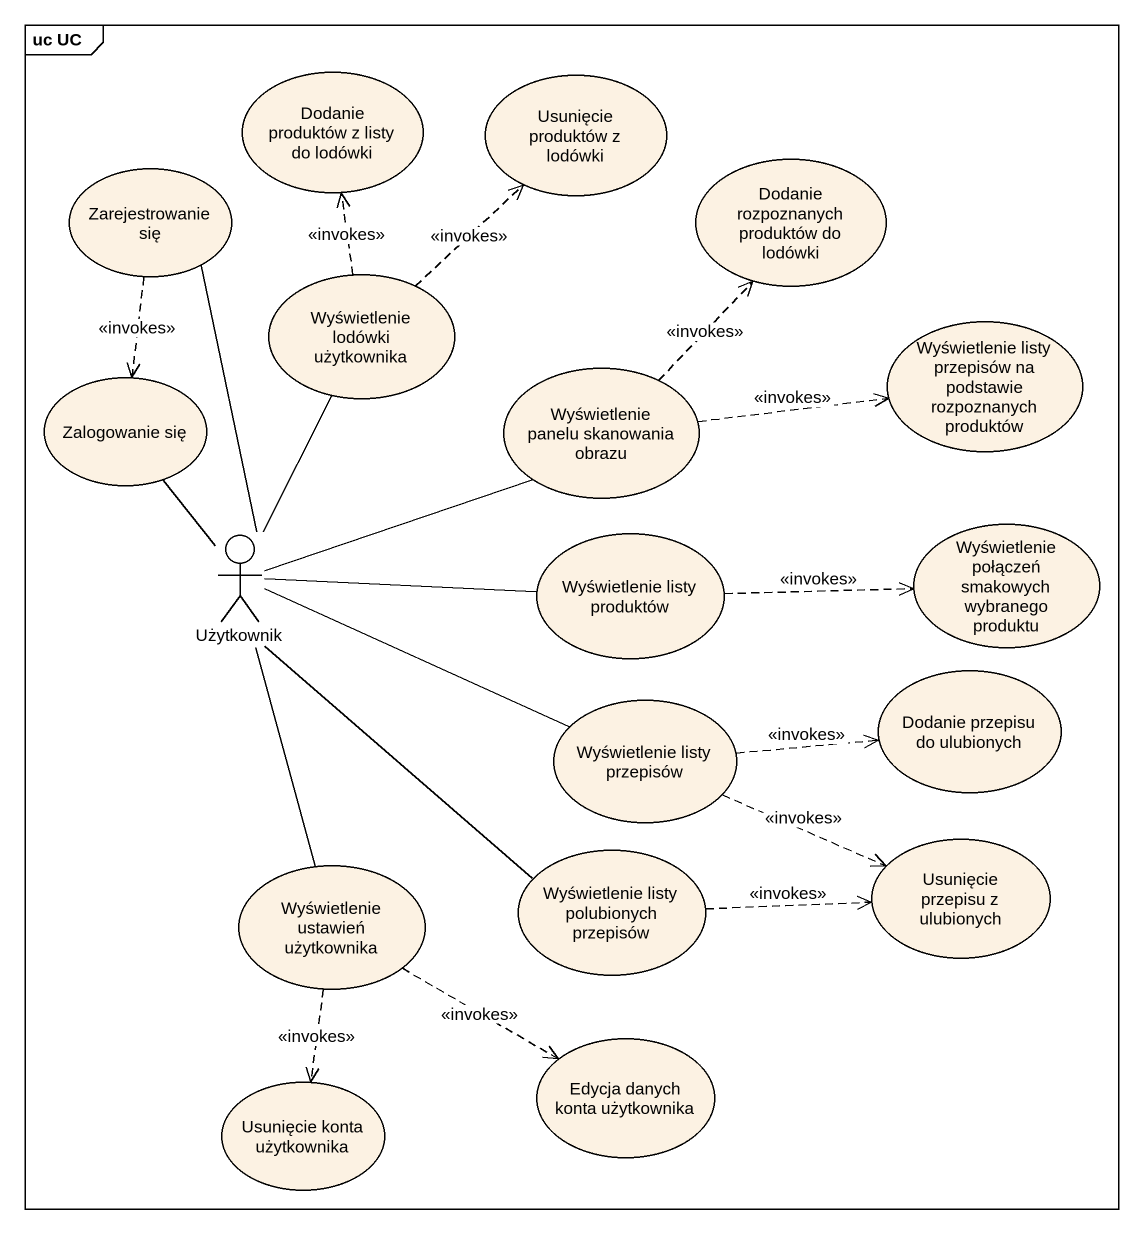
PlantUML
@startuml
mainframe uc UC
usecase "Dodanie produktów z listy do lodówki" as Dodanie_produktów_z_listy
usecase "Usunięcie produktów z lodówki" as Usunięcie_produktów_z
usecase "Zarejestrowanie się" as Zarejestrowanie_się
usecase "Dodanie rozpoznanych produktów do lodówki" as Dodanie_rozpoznanych
usecase "Wyświetlenie lodówki użytkownika" as Wyświetlenie_lodówki
usecase "Wyświetlenie listy przepisów na podstawie rozpoznanych produktów" as Wyświetlenie_listy
usecase "Zalogowanie się" as Zalogowanie_się
usecase "Wyświetlenie panelu skanowania obrazu" as Wyświetlenie_panelu
actor Użytkownik
usecase "Wyświetlenie listy produktów" as Wyświetlenie_listy_produktów
usecase "Wyświetlenie połączeń smakowych wybranego produktu" as Wyświetlenie_połączeń
usecase "Wyświetlenie listy przepisów" as Wyświetlenie_listy_przepisów
usecase "Dodanie przepisu do ulubionych" as Dodanie_przepisu_do
usecase "Wyświetlenie listy polubionych przepisów" as Wyświetlenie_listy_2
usecase "Usunięcie przepisu z ulubionych" as Usunięcie_przepisu_z
usecase "Wyświetlenie ustawień użytkownika" as Wyświetlenie_ustawień
usecase "Edycja danych konta użytkownika" as Edycja_danych_konta
usecase "Usunięcie konta użytkownika" as Usunięcie_konta_użytkownika
Zarejestrowanie_się ..> Zalogowanie_się : <<invokes>>
Wyświetlenie_lodówki .up.> Dodanie_produktów_z_listy : <<invokes>>
Wyświetlenie_lodówki .up.> Usunięcie_produktów_z : <<invokes>>
Wyświetlenie_panelu .up.> Dodanie_rozpoznanych : <<invokes>>
Wyświetlenie_panelu .right.> Wyświetlenie_listy : <<invokes>>
Użytkownik -up- Zarejestrowanie_się
Użytkownik -up- Wyświetlenie_lodówki
Użytkownik -up- Zalogowanie_się
Użytkownik -right- Wyświetlenie_panelu
Użytkownik -right- Wyświetlenie_listy_produktów
Użytkownik -right- Wyświetlenie_listy_przepisów
Użytkownik -- Wyświetlenie_listy_2
Użytkownik -- Wyświetlenie_ustawień
Wyświetlenie_listy_produktów .right.> Wyświetlenie_połączeń : <<invokes>>
Wyświetlenie_listy_przepisów .right.> Dodanie_przepisu_do : <<invokes>>
Wyświetlenie_listy_przepisów .right.> Usunięcie_przepisu_z : <<invokes>>
Wyświetlenie_listy_2 .right.> Usunięcie_przepisu_z : <<invokes>>
Wyświetlenie_ustawień .right.> Edycja_danych_konta : <<invokes>>
Wyświetlenie_ustawień ..> Usunięcie_konta_użytkownika : <<invokes>>
@enduml
